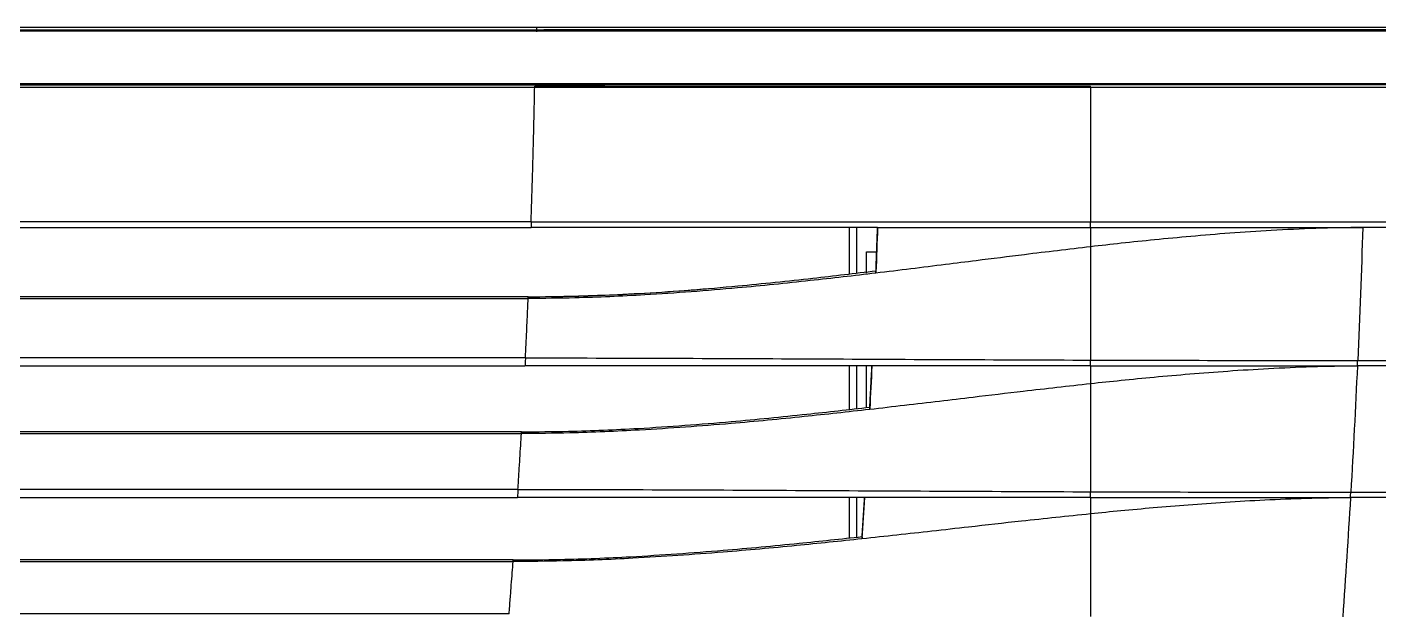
# Model space of a CAD drawing. Header units: inches. Extents: x -63256 to 33689, y -34490 to 100230.
# Drawn here: x 4692.1 to 4883.1, y -21435 to -21352.1 of the extents above; entities that cross this region are included whole.
import ezdxf

# ---------------------------------------------------------------- set-up
doc = ezdxf.new("R2010")
doc.units = ezdxf.units.IN
doc.header["$LTSCALE"] = 100
doc.header["$MEASUREMENT"] = 0

# ---------------------------------------------------------------- blocks, each defined once
blk = doc.blocks.new('acrjtlf')
at = {"color": 8}
for p, q in [((1571156.08, 1745729.39), (1570157.9, 1745729.39)), ((1571155.57, 1745710.39), (1570158.41, 1745710.39)), ((1570158.41, 1745709.61), (1571155.57, 1745709.61)), ((1571200.56, 1745703.04), (1571200.56, 1745709.61)), ((1571201.54, 1745709.61), (1571201.54, 1745703.15)), ((1571202.97, 1745703.15), (1571202.97, 1745706.17)), ((1571202.97, 1745706.17), (1571204.41, 1745706.17)), ((1571155.17, 1745699.8), (1570158.81, 1745699.8)), ((1570158.82, 1745699.55), (1571155.16, 1745699.55)), ((1571154.77, 1745691.16), (1570159.21, 1745691.16)), ((1570159.27, 1745690.02), (1571154.71, 1745690.02)), ((1571200.56, 1745683.88), (1571200.56, 1745690.02)), ((1571201.54, 1745690.02), (1571201.54, 1745683.99)), ((1571202.97, 1745684.15), (1571202.97, 1745690.02)), ((1571154.21, 1745680.71), (1570159.77, 1745680.71)), ((1570159.78, 1745680.47), (1571154.2, 1745680.47)), ((1571153.72, 1745672.58), (1570160.26, 1745672.58)), ((1570160.34, 1745671.42), (1571153.64, 1745671.42)), ((1571200.56, 1745665.72), (1571200.56, 1745671.42)), ((1571201.54, 1745671.42), (1571201.54, 1745665.83)), ((1571153.04, 1745662.61), (1570160.94, 1745662.61)), ((1570160.96, 1745662.37), (1571153.02, 1745662.37)), ((1571152.47, 1745654.98), (1570161.51, 1745654.98))]:
    blk.add_line(p, q, dxfattribs=at)
for points, knots in [([(1570784.8, 1745737.92), (1570785.45, 1745737.92), (1570786.1, 1745737.92), (1570789.37, 1745737.92), (1570791.98, 1745737.92), (1570805.03, 1745737.92), (1570815.48, 1745737.92), (1570955.43, 1745737.92), (1570997.21, 1745737.92), (1571043.68, 1745737.92), (1571048.38, 1745737.92), (1571068.39, 1745737.92), (1571083.69, 1745737.92), (1571106.65, 1745737.92), (1571114.31, 1745737.92), (1571129.62, 1745737.92), (1571137.27, 1745737.92), (1571148.75, 1745737.92), (1571152.58, 1745737.92), (1571156.41, 1745737.92)], [0, 0, 0, 0, 0.006899, 0.006899, 0.034494, 0.034494, 0.144873, 0.144873, 0.58639, 0.58639, 0.636025, 0.636025, 0.797792, 0.797792, 0.878675, 0.878675, 0.959558, 0.959558, 1, 1, 1, 1]), ([(1571156.4, 1745737.92), (1571171.88, 1745737.91), (1571187.35, 1745737.92), (1571218.29, 1745737.92), (1571233.77, 1745737.92), (1571264.67, 1745737.92), (1571280.11, 1745737.92), (1571303.21, 1745737.92), (1571310.9, 1745737.92), (1571322.4, 1745737.92), (1571326.23, 1745737.92), (1571333.87, 1745737.92), (1571337.69, 1745737.87), (1571341.48, 1745737.91)], [0, 0, 0, 0, 0.25, 0.25, 0.5, 0.5, 0.75, 0.75, 0.875, 0.875, 0.9375, 0.9375, 1, 1, 1, 1]), ([(1570784.8, 1745737.52), (1570950.79, 1745737.52), (1571029.06, 1745737.52), (1571124.02, 1745737.52), (1571140.7, 1745737.52), (1571157.38, 1745737.52)], [0, 0, 0, 0, 0.824317, 0.824317, 1, 1, 1, 1]), ([(1570784.8, 1745737.46), (1570950.81, 1745737.46), (1571029.09, 1745737.46), (1571126.95, 1745737.46), (1571146.53, 1745737.46), (1571185.67, 1745737.46), (1571205.24, 1745737.46), (1571244.38, 1745737.46), (1571263.94, 1745737.46), (1571293.17, 1745737.46), (1571302.89, 1745737.46), (1571317.45, 1745737.46), (1571322.29, 1745737.46), (1571331.97, 1745737.46), (1571336.8, 1745737.46), (1571341.61, 1745737.46)], [0, 0, 0, 0, 0.5, 0.5, 0.625, 0.625, 0.75, 0.75, 0.875, 0.875, 0.9375, 0.9375, 0.96875, 0.96875, 1, 1, 1, 1]), ([(1571341.56, 1745737.32), (1571336.76, 1745737.32), (1571331.92, 1745737.32), (1571322.24, 1745737.32), (1571317.4, 1745737.32), (1571302.85, 1745737.32), (1571293.12, 1745737.32), (1571263.89, 1745737.32), (1571244.33, 1745737.32), (1571205.2, 1745737.32), (1571185.63, 1745737.32), (1571146.49, 1745737.32), (1571126.92, 1745737.32), (1571029.07, 1745737.32), (1570950.8, 1745737.32), (1570784.8, 1745737.32)], [0, 0, 0, 0, 0.03125, 0.03125, 0.0625, 0.0625, 0.125, 0.125, 0.25, 0.25, 0.375, 0.375, 0.5, 0.5, 1, 1, 1, 1]), ([(1571341.02, 1745737.52), (1571336.42, 1745737.52), (1571331.79, 1745737.52), (1571322.32, 1745737.52), (1571317.47, 1745737.52), (1571302.92, 1745737.52), (1571293.2, 1745737.52), (1571263.96, 1745737.52), (1571244.4, 1745737.52), (1571205.27, 1745737.52), (1571185.69, 1745737.52), (1571163.2, 1745737.52), (1571160.29, 1745737.52), (1571157.38, 1745737.52)], [0, 0, 0, 0, 0.076277, 0.076277, 0.155939, 0.155939, 0.315263, 0.315263, 0.633912, 0.633912, 0.952561, 0.952561, 1, 1, 1, 1]), ([(1570784.8, 1745729.93), (1570950.78, 1745729.93), (1571029.04, 1745729.93), (1571126.86, 1745729.93), (1571146.43, 1745729.93), (1571185.56, 1745729.93), (1571205.12, 1745729.93), (1571244.24, 1745729.93), (1571263.78, 1745729.93), (1571293, 1745729.93), (1571302.73, 1745729.93), (1571317.29, 1745729.93), (1571322.14, 1745729.93), (1571331.82, 1745729.93), (1571336.66, 1745729.93), (1571341.46, 1745729.93)], [0, 0, 0, 0, 0.5, 0.5, 0.625, 0.625, 0.75, 0.75, 0.875, 0.875, 0.9375, 0.9375, 0.96875, 0.96875, 1, 1, 1, 1]), ([(1571341.42, 1745729.74), (1571336.63, 1745729.74), (1571331.78, 1745729.74), (1571322.1, 1745729.74), (1571317.25, 1745729.74), (1571302.69, 1745729.74), (1571292.97, 1745729.74), (1571263.75, 1745729.74), (1571244.21, 1745729.74), (1571205.1, 1745729.74), (1571185.54, 1745729.74), (1571146.41, 1745729.74), (1571126.84, 1745729.74), (1571029.03, 1745729.74), (1570950.77, 1745729.74), (1570784.8, 1745729.74)], [0, 0, 0, 0, 0.03125, 0.03125, 0.0625, 0.0625, 0.125, 0.125, 0.25, 0.25, 0.375, 0.375, 0.5, 0.5, 1, 1, 1, 1]), ([(1571165.99, 1745729.7), (1571165.65, 1745729.7), (1571165.3, 1745729.7), (1571145.46, 1745729.7), (1571125.96, 1745729.7), (1571028.48, 1745729.7), (1570950.5, 1745729.7), (1570784.8, 1745729.7)], [0, 0, 0, 0, 0.003537, 0.003537, 0.20283, 0.20283, 1, 1, 1, 1]), ([(1571234.64, 1745729.39), (1571221.55, 1745729.39), (1571208.46, 1745729.39), (1571182.27, 1745729.39), (1571169.17, 1745729.39), (1571156.07, 1745729.39)], [0, 0, 0, 0, 0.5, 0.5, 1, 1, 1, 1]), ([(1571156.08, 1745729.58), (1571169.18, 1745729.58), (1571182.27, 1745729.58), (1571208.46, 1745729.58), (1571221.55, 1745729.58), (1571234.64, 1745729.58)], [0, 0, 0, 0, 0.5, 0.5, 1, 1, 1, 1]), ([(1571339.72, 1745729.39), (1571331.3, 1745729.39), (1571322.82, 1745729.39), (1571305.51, 1745729.39), (1571296.68, 1745729.39), (1571270.14, 1745729.39), (1571252.4, 1745729.39), (1571234.64, 1745729.39)], [0, 0, 0, 0, 0.243248, 0.243248, 0.495499, 0.495499, 1, 1, 1, 1]), ([(1571155.57, 1745710.39), (1571168.75, 1745710.39), (1571181.93, 1745710.39), (1571208.29, 1745710.39), (1571221.47, 1745710.39), (1571234.64, 1745710.39)], [0, 0, 0, 0, 0.5, 0.5, 1, 1, 1, 1]), ([(1571234.64, 1745709.61), (1571234.64, 1745709.62), (1571234.64, 1745709.66), (1571234.64, 1745709.88), (1571234.64, 1745710.13), (1571234.64, 1745710.31), (1571234.64, 1745710.39)], [0, 0, 0, 0, 0.300546, 0.567506, 0.800705, 1, 1, 1, 1]), ([(1571234.64, 1745710.39), (1571252.42, 1745710.39), (1571270.2, 1745710.38), (1571296.78, 1745710.38), (1571305.63, 1745710.38), (1571323.28, 1745710.38), (1571332.1, 1745710.38), (1571340.84, 1745710.38)], [0, 0, 0, 0, 0.5, 0.5, 0.75, 0.75, 1, 1, 1, 1]), ([(1571273.1, 1745709.61), (1571270.88, 1745709.57), (1571266.58, 1745709.5), (1571260.3, 1745709.19), (1571254.42, 1745708.81), (1571248.92, 1745708.35), (1571243.81, 1745707.87), (1571239.09, 1745707.38), (1571236.08, 1745707.04), (1571234.64, 1745706.87)], [0, 0, 0, 0, 0.17272, 0.33551, 0.488347, 0.631221, 0.764126, 0.88705, 1, 1, 1, 1]), ([(1571340.69, 1745709.61), (1571335.1, 1745709.61), (1571329.48, 1745709.61), (1571318.24, 1745709.61), (1571312.62, 1745709.61), (1571295.71, 1745709.61), (1571284.42, 1745709.61), (1571273.1, 1745709.61)], [0, 0, 0, 0, 0.25, 0.25, 0.5, 0.5, 1, 1, 1, 1]), ([(1571234.64, 1745706.87), (1571231.52, 1745706.5), (1571226.13, 1745705.87), (1571219.31, 1745705), (1571212.31, 1745704.12), (1571207.59, 1745703.54), (1571204.3, 1745703.14)], [0, 0, 0, 0, 0.307575, 0.532584, 0.675031, 1, 1, 1, 1]), ([(1571234.64, 1745706.87), (1571234.64, 1745705.6), (1571234.64, 1745703.02), (1571234.64, 1745699.06), (1571234.64, 1745695), (1571234.64, 1745692.25), (1571234.64, 1745690.86)], [0, 0, 0, 0, 0.241954, 0.489631, 0.742508, 1, 1, 1, 1]), ([(1571155.17, 1745699.8), (1571157.35, 1745699.82), (1571162.83, 1745699.87), (1571172.71, 1745700.32), (1571183.94, 1745701.21), (1571194.83, 1745702.35), (1571201.34, 1745703.12), (1571204.31, 1745703.48)], [0, 0, 0, 0, 0.13271, 0.332981, 0.600797, 0.817687, 1, 1, 1, 1]), ([(1571204.31, 1745703.39), (1571204.31, 1745703.43), (1571204.31, 1745703.45), (1571204.31, 1745703.47), (1571204.31, 1745703.48), (1571204.31, 1745703.48)], [0, 0, 0, 0, 0.64921, 0.64921, 1, 1, 1, 1]), ([(1571204.3, 1745703.14), (1571201.21, 1745702.78), (1571194.7, 1745702.02), (1571183.81, 1745700.92), (1571172.73, 1745700.07), (1571162.85, 1745699.63), (1571157.36, 1745699.57), (1571155.16, 1745699.55)], [0, 0, 0, 0, 0.189956, 0.399239, 0.666018, 0.866282, 1, 1, 1, 1]), ([(1571154.77, 1745691.16), (1571154.8, 1745691.81), (1571154.87, 1745693.1), (1571154.95, 1745694.91), (1571155.03, 1745696.6), (1571155.1, 1745698.17), (1571155.14, 1745699.09), (1571155.16, 1745699.55)], [0, 0, 0, 0, 0.202006, 0.403007, 0.603004, 0.802001, 1, 1, 1, 1]), ([(1571154.77, 1745691.16), (1571154.77, 1745691.04), (1571154.75, 1745690.78), (1571154.73, 1745690.38), (1571154.72, 1745690.08), (1571154.72, 1745690.04), (1571154.72, 1745690.02)], [0, 0, 0, 0, 0.249872, 0.499843, 0.749966, 1, 1, 1, 1]), ([(1571154.77, 1745691.16), (1571168.08, 1745691.16), (1571181.4, 1745691.1), (1571208.02, 1745690.97), (1571221.34, 1745690.9), (1571234.64, 1745690.86)], [0, 0, 0, 0, 0.5, 0.5, 1, 1, 1, 1]), ([(1571234.64, 1745690.02), (1571234.64, 1745690.04), (1571234.64, 1745690.08), (1571234.64, 1745690.32), (1571234.64, 1745690.59), (1571234.64, 1745690.78), (1571234.64, 1745690.86)], [0, 0, 0, 0, 0.299602, 0.566259, 0.799779, 1, 1, 1, 1]), ([(1571272.34, 1745690.02), (1571272.34, 1745690.04), (1571272.34, 1745690.06), (1571272.35, 1745690.24), (1571272.37, 1745690.49), (1571272.38, 1745690.7), (1571272.38, 1745690.8)], [0, 0, 0, 0, 0.262073, 0.50023, 0.747646, 1, 1, 1, 1]), ([(1571272.38, 1745690.8), (1571283.72, 1745690.8), (1571295.05, 1745690.8), (1571317.65, 1745690.8), (1571328.94, 1745690.79), (1571340.12, 1745690.8)], [0, 0, 0, 0, 0.5, 0.5, 1, 1, 1, 1]), ([(1571234.64, 1745690.02), (1571235.78, 1745690.02), (1571248.36, 1745690.02), (1571260.93, 1745690.02), (1571272.34, 1745690.02)], [0, 0, 0, 0, 0.090794, 1, 1, 1, 1]), ([(1571272.34, 1745690.02), (1571270.19, 1745689.99), (1571266, 1745689.92), (1571259.89, 1745689.64), (1571254.15, 1745689.29), (1571248.76, 1745688.87), (1571243.73, 1745688.43), (1571239.06, 1745687.97), (1571236.07, 1745687.66), (1571234.64, 1745687.5)], [0, 0, 0, 0, 0.171143, 0.332878, 0.485187, 0.628059, 0.76149, 0.885469, 1, 1, 1, 1]), ([(1571339.97, 1745690.02), (1571328.81, 1745690.02), (1571317.54, 1745690.02), (1571294.98, 1745690.02), (1571283.67, 1745690.02), (1571272.34, 1745690.02)], [0, 0, 0, 0, 0.5, 0.5, 1, 1, 1, 1]), ([(1571234.64, 1745687.5), (1571231.47, 1745687.15), (1571225.92, 1745686.53), (1571218.82, 1745685.68), (1571211.58, 1745684.81), (1571206.72, 1745684.25), (1571203.42, 1745683.87)], [0, 0, 0, 0, 0.304279, 0.532125, 0.683541, 1, 1, 1, 1]), ([(1571234.64, 1745687.5), (1571234.64, 1745686.29), (1571234.64, 1745683.84), (1571234.64, 1745680.08), (1571234.64, 1745676.21), (1571234.64, 1745673.58), (1571234.64, 1745672.25)], [0, 0, 0, 0, 0.240964, 0.488232, 0.741399, 1, 1, 1, 1]), ([(1571203.42, 1745683.87), (1571200.33, 1745683.53), (1571193.81, 1745682.81), (1571182.98, 1745681.77), (1571171.94, 1745680.97), (1571162.05, 1745680.54), (1571156.48, 1745680.49), (1571154.2, 1745680.47)], [0, 0, 0, 0, 0.189159, 0.399253, 0.661583, 0.861842, 1, 1, 1, 1]), ([(1571154.21, 1745680.71), (1571156.42, 1745680.73), (1571161.93, 1745680.77), (1571171.82, 1745681.21), (1571183.05, 1745682.05), (1571193.95, 1745683.13), (1571200.47, 1745683.87), (1571203.44, 1745684.2)], [0, 0, 0, 0, 0.13403, 0.334286, 0.600753, 0.818086, 1, 1, 1, 1]), ([(1571203.43, 1745683.95), (1571203.42, 1745683.93), (1571203.42, 1745683.92), (1571203.42, 1745683.89), (1571203.42, 1745683.88), (1571203.42, 1745683.87)], [0, 0, 0, 0, 0.669286, 0.669286, 1, 1, 1, 1]), ([(1571153.72, 1745672.58), (1571153.77, 1745673.35), (1571153.86, 1745674.87), (1571153.99, 1745676.94), (1571154.1, 1745678.84), (1571154.17, 1745679.93), (1571154.2, 1745680.47)], [0, 0, 0, 0, 0.254452, 0.505932, 0.754446, 1, 1, 1, 1]), ([(1571153.72, 1745672.58), (1571153.71, 1745672.45), (1571153.69, 1745672.2), (1571153.67, 1745671.79), (1571153.65, 1745671.48), (1571153.65, 1745671.44), (1571153.64, 1745671.42)], [0, 0, 0, 0, 0.25027, 0.500033, 0.750107, 1, 1, 1, 1]), ([(1571153.72, 1745672.58), (1571167.21, 1745672.58), (1571180.7, 1745672.51), (1571207.67, 1745672.37), (1571221.16, 1745672.3), (1571234.64, 1745672.25)], [0, 0, 0, 0, 0.5, 0.5, 1, 1, 1, 1]), ([(1571234.64, 1745671.42), (1571234.64, 1745671.44), (1571234.64, 1745671.47), (1571234.64, 1745671.71), (1571234.64, 1745671.98), (1571234.64, 1745672.17), (1571234.64, 1745672.25)], [0, 0, 0, 0, 0.29963, 0.566296, 0.799804, 1, 1, 1, 1]), ([(1571234.64, 1745671.42), (1571235.45, 1745671.42), (1571244.68, 1745671.42), (1571253.9, 1745671.42), (1571262.31, 1745671.42)], [0, 0, 0, 0, 0.087433, 1, 1, 1, 1]), ([(1571271.36, 1745671.42), (1571269.29, 1745671.38), (1571265.25, 1745671.32), (1571259.35, 1745671.07), (1571253.77, 1745670.76), (1571248.52, 1745670.38), (1571243.6, 1745669.98), (1571239.01, 1745669.56), (1571236.06, 1745669.27), (1571234.64, 1745669.13)], [0, 0, 0, 0, 0.169313, 0.329825, 0.481522, 0.624391, 0.758433, 0.883635, 1, 1, 1, 1]), ([(1571271.36, 1745671.42), (1571271.36, 1745671.44), (1571271.37, 1745671.48), (1571271.39, 1745671.79), (1571271.4, 1745672.06), (1571271.41, 1745672.19)], [0, 0, 0, 0, 0.34127, 0.674379, 1, 1, 1, 1]), ([(1571339.05, 1745671.42), (1571327.87, 1745671.42), (1571316.59, 1745671.42), (1571294.01, 1745671.42), (1571282.69, 1745671.42), (1571271.36, 1745671.42)], [0, 0, 0, 0, 0.5, 0.5, 1, 1, 1, 1]), ([(1571271.41, 1745672.19), (1571282.76, 1745672.19), (1571294.09, 1745672.19), (1571316.7, 1745672.18), (1571327.99, 1745672.18), (1571339.19, 1745672.18)], [0, 0, 0, 0, 0.5, 0.5, 1, 1, 1, 1]), ([(1571234.64, 1745669.12), (1571231.38, 1745668.78), (1571225.62, 1745668.18), (1571218.16, 1745667.34), (1571210.65, 1745666.49), (1571205.62, 1745665.94), (1571202.33, 1745665.59)], [0, 0, 0, 0, 0.302296, 0.533525, 0.693692, 1, 1, 1, 1]), ([(1571234.64, 1745669.13), (1571234.64, 1745667.98), (1571234.64, 1745665.65), (1571234.64, 1745662.07), (1571234.64, 1745658.39), (1571234.64, 1745655.89), (1571234.64, 1745654.62)], [0, 0, 0, 0, 0.240494, 0.487542, 0.740817, 1, 1, 1, 1]), ([(1571202.33, 1745665.59), (1571199.24, 1745665.26), (1571192.71, 1745664.58), (1571181.92, 1745663.61), (1571170.92, 1745662.85), (1571161.02, 1745662.44), (1571155.37, 1745662.39), (1571153.02, 1745662.37)], [0, 0, 0, 0, 0.188349, 0.39928, 0.657536, 0.857785, 1, 1, 1, 1]), ([(1571153.04, 1745662.61), (1571155.27, 1745662.62), (1571160.81, 1745662.66), (1571170.71, 1745663.08), (1571181.94, 1745663.87), (1571192.84, 1745664.89), (1571199.38, 1745665.59), (1571202.35, 1745665.91)], [0, 0, 0, 0, 0.135331, 0.33557, 0.600704, 0.818478, 1, 1, 1, 1]), ([(1571202.33, 1745665.67), (1571202.33, 1745665.67), (1571202.33, 1745665.67), (1571202.33, 1745665.65), (1571202.33, 1745665.63), (1571202.33, 1745665.6), (1571202.33, 1745665.6), (1571202.32, 1745665.59)], [0, 0, 0, 0, 0.005018, 0.005018, 0.681643, 0.681643, 1, 1, 1, 1]), ([(1571152.47, 1745654.98), (1571152.52, 1745655.7), (1571152.63, 1745657.12), (1571152.78, 1745659.06), (1571152.91, 1745660.84), (1571152.99, 1745661.86), (1571153.02, 1745662.37)], [0, 0, 0, 0, 0.255434, 0.50724, 0.755426, 1, 1, 1, 1])]:
    blk.add_open_spline(points, degree=3, knots=knots, dxfattribs=at)
for points, degree in [([(1571156.4, 1745737.23), (1571156.4, 1745737.41), (1571156.4, 1745737.66), (1571156.4, 1745737.92)], 3), ([(1571155.57, 1745710.39), (1571155.9, 1745719.89), (1571156.08, 1745729.39)], 2), ([(1571156.08, 1745729.39), (1571156.08, 1745729.49), (1571156.08, 1745729.58), (1571156.08, 1745729.58)], 3), ([(1571234.64, 1745729.39), (1571234.64, 1745729.49), (1571234.64, 1745729.58), (1571234.64, 1745729.58)], 3), ([(1571234.64, 1745729.39), (1571234.64, 1745723.05), (1571234.64, 1745716.72), (1571234.64, 1745710.39)], 3), ([(1571155.57, 1745710.39), (1571155.57, 1745709.98), (1571155.57, 1745709.61), (1571155.57, 1745709.61)], 3), ([(1571204.53, 1745709.61), (1571188.22, 1745709.61), (1571171.89, 1745709.61), (1571155.57, 1745709.61)], 3), ([(1571204.3, 1745703.14), (1571204.53, 1745709.61)], 1), ([(1571204.53, 1745709.61), (1571204.46, 1745707.5), (1571204.38, 1745705.4), (1571204.31, 1745703.29)], 3), ([(1571204.53, 1745709.61), (1571214.57, 1745709.61), (1571224.61, 1745709.61), (1571234.64, 1745709.61)], 3), ([(1571234.64, 1745709.61), (1571243.73, 1745709.61), (1571252.82, 1745709.61), (1571261.9, 1745709.61)], 3), ([(1571234.64, 1745709.61), (1571234.64, 1745708.68), (1571234.64, 1745707.77), (1571234.64, 1745706.86)], 3), ([(1571261.9, 1745709.61), (1571265.64, 1745709.61), (1571269.37, 1745709.61), (1571273.1, 1745709.61)], 3), ([(1571273.1, 1745709.61), (1571272.91, 1745703.35), (1571272.66, 1745697.07), (1571272.38, 1745690.8)], 3), ([(1571273.1, 1745709.61), (1571273.1, 1745709.61)], 1), ([(1571204.31, 1745703.39), (1571204.3, 1745703.14)], 1), ([(1571155.16, 1745699.55), (1571155.16, 1745699.71), (1571155.16, 1745699.8), (1571155.17, 1745699.8)], 3), ([(1571165.66, 1745699.99), (1571163.84, 1745699.92), (1571162.03, 1745699.87), (1571160.22, 1745699.83)], 3), ([(1571180.37, 1745700.88), (1571176.17, 1745700.54), (1571171.97, 1745700.27), (1571167.76, 1745700.08)], 3), ([(1571234.64, 1745690.86), (1571247.23, 1745690.82), (1571259.81, 1745690.8), (1571272.38, 1745690.8)], 3), ([(1571203.74, 1745690.02), (1571187.4, 1745690.02), (1571171.06, 1745690.02), (1571154.72, 1745690.02)], 3), ([(1571203.42, 1745683.87), (1571203.74, 1745690.02)], 1), ([(1571203.73, 1745690.02), (1571203.63, 1745688), (1571203.53, 1745685.97), (1571203.43, 1745683.95)], 3), ([(1571220.68, 1745690.02), (1571215.03, 1745690.02), (1571209.38, 1745690.02), (1571203.74, 1745690.02)], 3), ([(1571234.64, 1745690.02), (1571229.99, 1745690.02), (1571225.33, 1745690.02), (1571220.68, 1745690.02)], 3), ([(1571234.64, 1745690.02), (1571234.64, 1745689.17), (1571234.64, 1745688.33), (1571234.64, 1745687.5)], 3), ([(1571272.34, 1745690.02), (1571272.07, 1745684.09), (1571271.76, 1745678.14), (1571271.41, 1745672.19)], 3), ([(1571272.34, 1745690.02), (1571272.34, 1745690.02)], 1), ([(1571203.44, 1745684.17), (1571203.42, 1745683.87)], 1), ([(1571203.44, 1745684.18), (1571203.44, 1745684.19), (1571203.44, 1745684.2), (1571203.44, 1745684.2)], 3), ([(1571154.2, 1745680.47), (1571154.2, 1745680.63), (1571154.21, 1745680.71), (1571154.21, 1745680.71)], 3), ([(1571202.7, 1745671.42), (1571186.35, 1745671.42), (1571170, 1745671.42), (1571153.64, 1745671.42)], 3), ([(1571202.33, 1745665.59), (1571202.7, 1745671.42)], 1), ([(1571202.7, 1745671.42), (1571202.58, 1745669.5), (1571202.45, 1745667.59), (1571202.33, 1745665.67)], 3), ([(1571218.74, 1745671.42), (1571213.4, 1745671.42), (1571208.05, 1745671.42), (1571202.7, 1745671.42)], 3), ([(1571234.64, 1745671.42), (1571229.34, 1745671.42), (1571224.04, 1745671.42), (1571218.74, 1745671.42)], 3), ([(1571234.64, 1745672.25), (1571246.91, 1745672.21), (1571259.17, 1745672.19), (1571271.41, 1745672.19)], 3), ([(1571234.64, 1745671.42), (1571234.64, 1745670.64), (1571234.64, 1745669.88), (1571234.64, 1745669.13)], 3), ([(1571262.31, 1745671.42), (1571265.33, 1745671.42), (1571268.34, 1745671.42), (1571271.36, 1745671.42)], 3), ([(1571271.36, 1745671.42), (1571271.03, 1745665.81), (1571270.66, 1745660.18), (1571270.26, 1745654.55)], 3), ([(1571271.36, 1745671.42), (1571271.36, 1745671.42)], 1), ([(1571202.35, 1745665.89), (1571202.33, 1745665.59)], 1), ([(1571202.35, 1745665.89), (1571202.35, 1745665.9), (1571202.35, 1745665.91), (1571202.35, 1745665.91)], 3), ([(1571153.02, 1745662.37), (1571153.03, 1745662.52), (1571153.03, 1745662.61), (1571153.04, 1745662.61)], 3)]:
    blk.add_open_spline(points, degree=degree, dxfattribs=at)

msp = doc.modelspace()

# ---------------------------------------------------------------- block references
at = {"color": 0}
msp.add_blockref('acrjtlf', (-1566392.26, -1767090.01), dxfattribs=at)

doc.saveas('drawing.dxf')
